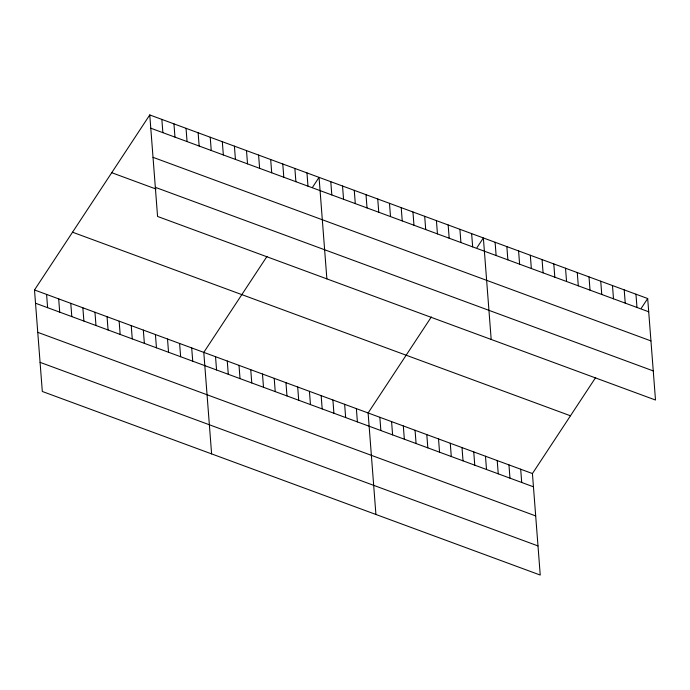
<?xml version="1.0" encoding="UTF-8"?>
<svg xmlns="http://www.w3.org/2000/svg" width="690" height="690" viewBox="0 0 690 690"><rect width="100%" height="100%" fill="white"/><g stroke="black" fill="none" stroke-linecap="round" stroke-linejoin="round"><path stroke-width="1.03" d="M595.66 377.534L532.43 473.547L540.236 575.055L42.314 391.471L34.5 289.964L149.764 114.945L647.686 298.529L655.5 400.036L157.57 216.453L149.764 114.945M267.021 256.37L203.792 352.383L211.606 453.891M312.717 186.99L319.056 177.364L326.87 278.872M431.345 316.952L368.115 412.965L375.921 514.473M477.032 247.572L483.371 237.947L491.185 339.454M641.346 308.154L647.686 298.529M150.782 128.202L648.712 311.785M153.025 157.329L650.946 340.912M155.328 187.335L653.258 370.918M111.728 172.698L156.061 189.051M72.536 232.202L570.466 415.785M34.5 289.964L532.43 473.547M35.518 303.221L533.448 486.804M37.76 332.339L535.69 515.922M40.072 362.345L538.002 545.928M635.956 294.199L636.974 307.455M624.217 289.878L625.235 303.134M612.479 285.548L613.496 298.805M600.74 281.218L601.758 294.475M589.001 276.888L590.028 290.154M577.271 272.567L578.289 285.824M565.533 268.238L566.55 281.494M553.794 263.908L554.812 277.164M542.055 259.587L543.082 272.843M530.317 255.257L531.343 268.514M518.587 250.927L519.605 264.184M506.848 246.597L507.866 259.854M520.691 469.217L521.709 482.474M495.109 242.276L496.127 255.533M508.953 464.888L509.97 478.144M497.214 460.566L498.24 473.823M471.632 233.617L472.659 246.873M485.484 456.237L486.502 469.493M459.902 229.296L460.92 242.552M473.745 451.907L474.763 465.164M448.164 224.966L449.181 238.222M462.007 447.577L463.025 460.842M436.425 220.636L437.443 233.893M450.268 443.256L451.286 456.513M424.686 216.306L425.713 229.563M438.53 438.926L439.556 452.183M412.948 211.985L413.974 225.242M426.8 434.596L427.817 447.853M401.218 207.655L402.236 220.912M415.061 430.275L416.079 443.532M389.479 203.326L390.497 216.582M403.322 425.946L404.34 439.202M377.74 198.996L378.758 212.261M391.584 421.616L392.601 434.873M366.002 194.675L367.028 207.932M379.845 417.286L380.871 430.543M354.272 190.345L355.29 203.602M342.533 186.015L343.551 199.272M356.376 408.635L357.394 421.892M330.795 181.694L331.812 194.951M344.638 404.305L345.656 417.562M332.899 399.984L333.917 413.241M306.964 172.905L307.981 186.162M321.161 395.655L322.187 408.911M294.872 168.446L295.889 181.703M309.43 391.325L310.448 404.582M282.779 163.987L283.797 177.244M297.692 386.995L298.71 400.252M270.687 159.528L271.705 172.785M285.953 382.674L286.971 395.931M258.595 155.069L259.613 168.326M274.215 378.344L275.232 391.601M246.503 150.61L247.52 163.866M262.476 374.014L263.502 387.271M234.41 146.151L235.428 159.407M250.746 369.685L251.764 382.95M222.318 141.692L223.336 154.957M239.007 365.364L240.025 378.62M210.226 137.241L211.244 150.498M227.269 361.034L228.287 374.291M215.53 356.704L216.557 369.961M198.133 132.782L199.151 146.038M186.041 128.323L187.059 141.579M191.699 347.924L192.726 361.18M173.949 123.864L174.967 137.12M179.607 343.465L180.633 356.721M161.857 119.404L162.875 132.661M167.515 339.006L168.541 352.262M155.422 334.547L156.449 347.803M143.33 330.087L144.357 343.344M131.238 325.628L132.264 338.885M119.146 321.169L120.163 334.426M107.054 316.71L108.071 329.967M94.961 312.251L95.979 325.507M82.869 307.792L83.887 321.048M70.777 303.333L71.794 316.589M58.685 298.873L59.702 312.139M46.592 294.423L47.61 307.68"/></g></svg>
